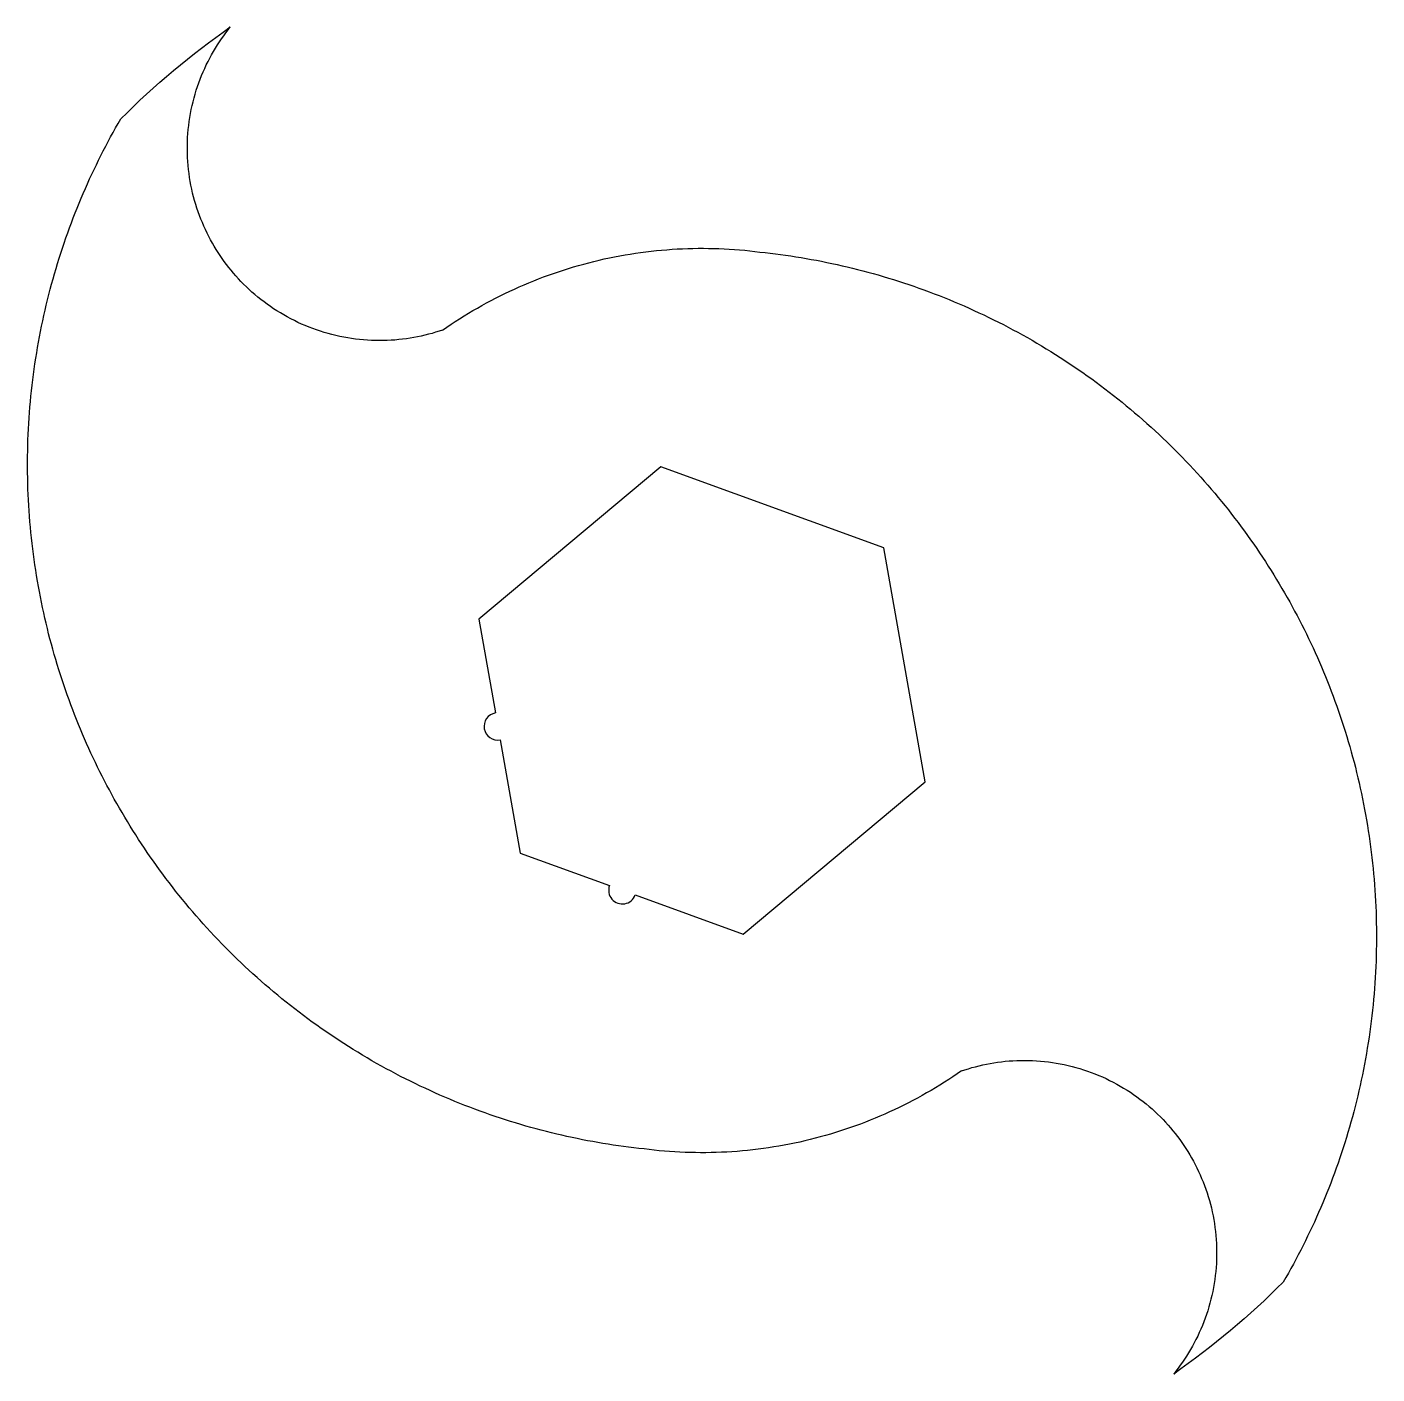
# Model space of a CAD drawing. Extents: x 200.7 to 299.3, y 249.5 to 347.8.
import ezdxf

# ---------------------------------------------------------------- set-up
doc = ezdxf.new("R2010")
doc.units = 0
doc.layers.get('0').update_dxf_attribs({"linetype": 'CONTINUOUS'})

msp = doc.modelspace()

# ---------------------------------------------------------------- linework, layer by layer
at = {"color": 7, "linetype": 'CONTINUOUS'}
for p, q in [((246.992, 315.668), (233.724, 304.535)), ((263.268, 309.745), (246.992, 315.668)), ((266.276, 292.687), (263.268, 309.745)), ((233.724, 304.535), (234.929, 297.703)), ((235.276, 295.734), (236.732, 287.478)), ((253.008, 281.554), (266.276, 292.687)), ((236.732, 287.478), (243.25, 285.105)), ((245.13, 284.421), (253.008, 281.554))]:
    msp.add_line(p, q, dxfattribs=at)
for centre, start, end in [((235.102, 296.719), 100, 280), ((244.19, 284.763), 160, 340)]:
    msp.add_arc(centre, 1, start, end, dxfattribs=at)
for points in [[(207.584, 341.048), (210.046, 343.509), (212.734, 345.763), (215.585, 347.76)], [(292.416, 256.174), (289.954, 253.713), (287.266, 251.459), (284.415, 249.462)]]:
    msp.add_open_spline(points, degree=3, dxfattribs=at)
for points, knots in [([(231.072, 325.643), (230.406, 325.413), (229.706, 325.228), (228.255, 324.966), (227.505, 324.891), (225.981, 324.863), (225.207, 324.912), (223.668, 325.139), (222.902, 325.318), (221.412, 325.802), (220.687, 326.107), (219.307, 326.826), (218.652, 327.241), (217.435, 328.158), (216.872, 328.66), (215.851, 329.724), (215.393, 330.285), (214.585, 331.439), (214.214, 332.062), (213.564, 333.385), (213.285, 334.085), (212.839, 335.543), (212.673, 336.3), (212.469, 337.843), (212.431, 338.628), (212.486, 340.194), (212.58, 340.975), (212.892, 342.499), (213.111, 343.243), (213.658, 344.665), (213.986, 345.344), (214.728, 346.618), (215.142, 347.213), (215.585, 347.76)], [0, 0, 0, 0, 0.0625, 0.0625, 0.125, 0.125, 0.1875, 0.1875, 0.25, 0.25, 0.3125, 0.3125, 0.375, 0.375, 0.4375, 0.4375, 0.5, 0.5, 0.5625, 0.5625, 0.625, 0.625, 0.6875, 0.6875, 0.75, 0.75, 0.8125, 0.8125, 0.875, 0.875, 0.9375, 0.9375, 1, 1, 1, 1]), ([(245.769, 265.883), (243.781, 266.092), (241.774, 266.423), (237.77, 267.342), (235.773, 267.93), (231.836, 269.365), (229.898, 270.212), (226.128, 272.153), (224.297, 273.248), (220.789, 275.661), (219.113, 276.979), (215.952, 279.806), (214.468, 281.314), (211.72, 284.477), (210.457, 286.132), (208.167, 289.543), (207.141, 291.298), (205.33, 294.864), (204.517, 296.728), (203.113, 300.588), (202.521, 302.585), (201.587, 306.669), (201.244, 308.757), (200.825, 312.976), (200.749, 315.108), (200.869, 319.364), (201.065, 321.488), (201.72, 325.677), (202.179, 327.743), (203.341, 331.768), (204.044, 333.728), (205.663, 337.503), (206.58, 339.319), (207.584, 341.048)], [0, 0, 0, 0, 0.0625, 0.0625, 0.125, 0.125, 0.1875, 0.1875, 0.25, 0.25, 0.3125, 0.3125, 0.375, 0.375, 0.4375, 0.4375, 0.5, 0.5, 0.5625, 0.5625, 0.625, 0.625, 0.6875, 0.6875, 0.75, 0.75, 0.8125, 0.8125, 0.875, 0.875, 0.9375, 0.9375, 1, 1, 1, 1]), ([(231.072, 325.643), (232.7, 326.783), (234.46, 327.794), (238.171, 329.485), (240.122, 330.165), (244.116, 331.147), (246.16, 331.45), (250.232, 331.673), (252.26, 331.594), (254.231, 331.339)], [0, 0, 0, 0, 0.25, 0.25, 0.5, 0.5, 0.75, 0.75, 1, 1, 1, 1]), ([(254.231, 331.339), (256.219, 331.13), (258.226, 330.8), (262.23, 329.881), (264.227, 329.292), (268.164, 327.857), (270.102, 327.01), (273.872, 325.069), (275.703, 323.974), (279.211, 321.561), (280.887, 320.243), (284.048, 317.416), (285.532, 315.908), (288.28, 312.745), (289.543, 311.09), (291.833, 307.679), (292.859, 305.924), (294.67, 302.359), (295.483, 300.495), (296.887, 296.634), (297.479, 294.638), (298.413, 290.553), (298.756, 288.466), (299.175, 284.246), (299.251, 282.114), (299.131, 277.858), (298.935, 275.734), (298.28, 271.545), (297.821, 269.48), (296.659, 265.454), (295.956, 263.494), (294.337, 259.719), (293.42, 257.903), (292.416, 256.174)], [0, 0, 0, 0, 0.0625, 0.0625, 0.125, 0.125, 0.1875, 0.1875, 0.25, 0.25, 0.3125, 0.3125, 0.375, 0.375, 0.4375, 0.4375, 0.5, 0.5, 0.5625, 0.5625, 0.625, 0.625, 0.6875, 0.6875, 0.75, 0.75, 0.8125, 0.8125, 0.875, 0.875, 0.9375, 0.9375, 1, 1, 1, 1]), ([(268.928, 271.579), (269.594, 271.809), (270.294, 271.994), (271.745, 272.256), (272.495, 272.332), (274.019, 272.359), (274.793, 272.31), (276.332, 272.083), (277.098, 271.904), (278.588, 271.42), (279.313, 271.115), (280.693, 270.396), (281.348, 269.981), (282.565, 269.064), (283.128, 268.562), (284.149, 267.499), (284.607, 266.937), (285.415, 265.783), (285.786, 265.161), (286.436, 263.838), (286.715, 263.137), (287.161, 261.679), (287.327, 260.922), (287.531, 259.379), (287.569, 258.594), (287.514, 257.028), (287.42, 256.248), (287.108, 254.723), (286.889, 253.98), (286.342, 252.557), (286.014, 251.878), (285.272, 250.604), (284.858, 250.009), (284.415, 249.462)], [0, 0, 0, 0, 0.0625, 0.0625, 0.125, 0.125, 0.1875, 0.1875, 0.25, 0.25, 0.3125, 0.3125, 0.375, 0.375, 0.4375, 0.4375, 0.5, 0.5, 0.5625, 0.5625, 0.625, 0.625, 0.6875, 0.6875, 0.75, 0.75, 0.8125, 0.8125, 0.875, 0.875, 0.9375, 0.9375, 1, 1, 1, 1]), ([(268.928, 271.579), (267.3, 270.439), (265.54, 269.428), (261.829, 267.737), (259.878, 267.057), (255.884, 266.075), (253.84, 265.772), (249.768, 265.549), (247.74, 265.629), (245.769, 265.883)], [0, 0, 0, 0, 0.25, 0.25, 0.5, 0.5, 0.75, 0.75, 1, 1, 1, 1])]:
    msp.add_open_spline(points, degree=3, knots=knots, dxfattribs=at)

doc.saveas('drawing.dxf')
